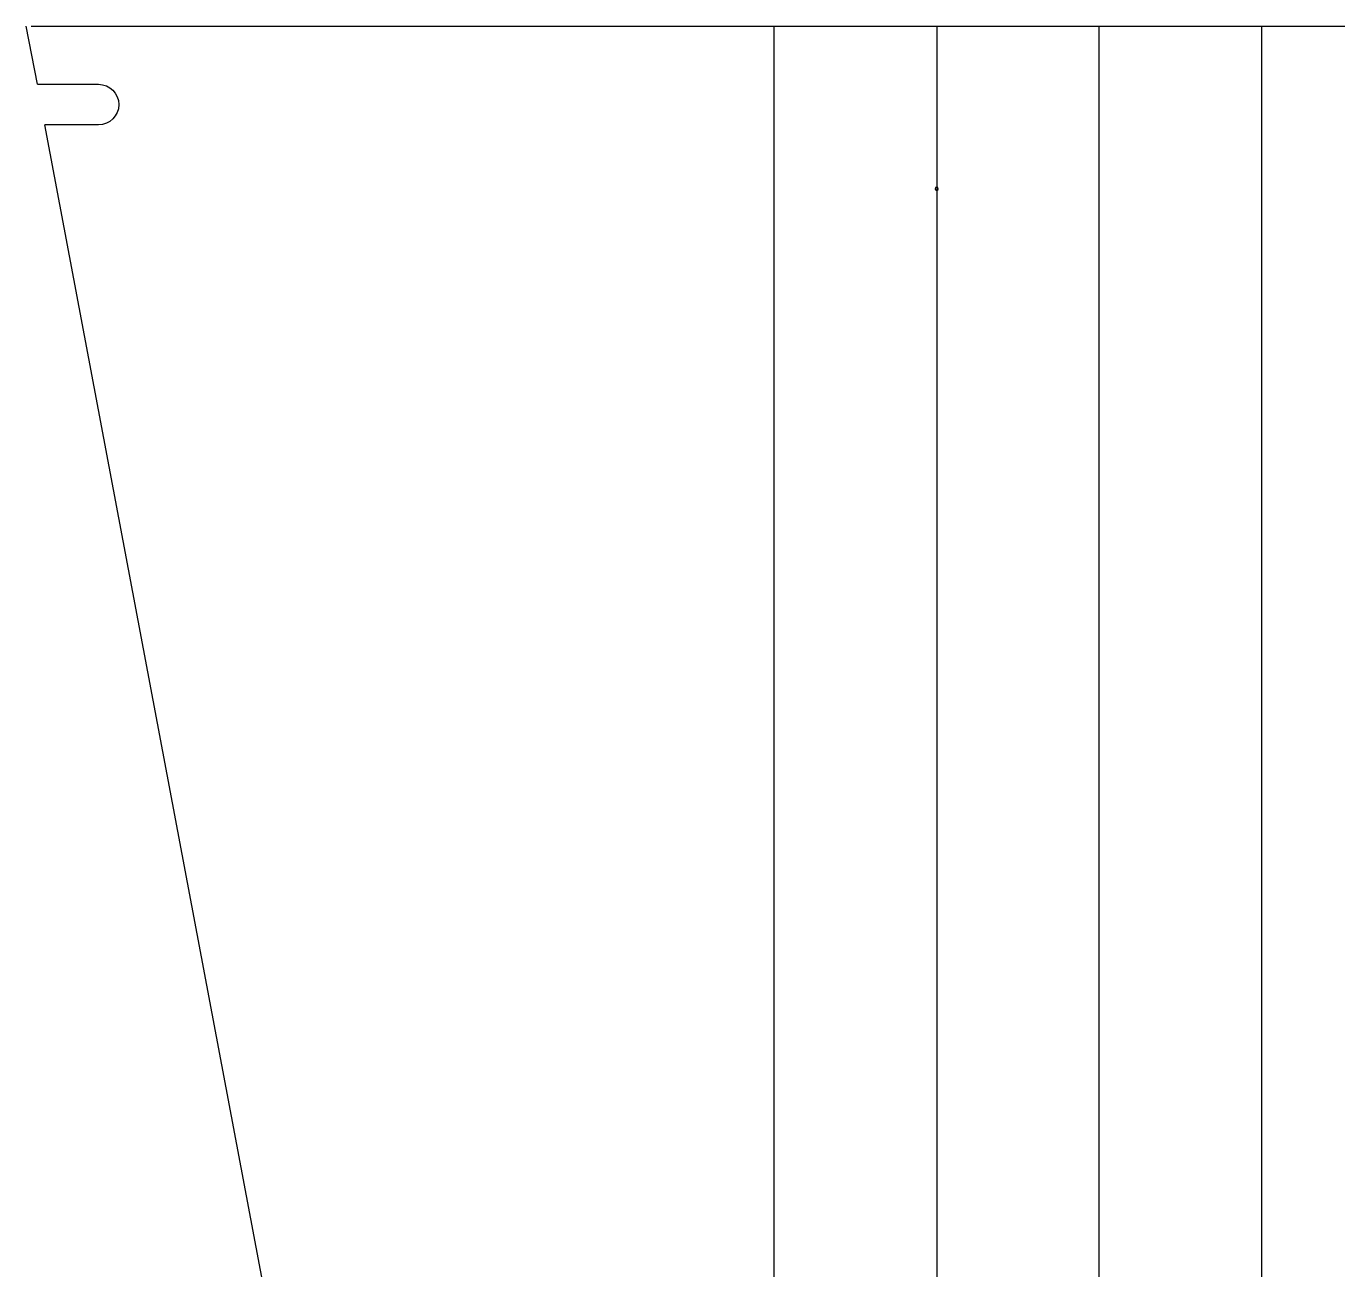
# Model space of a CAD drawing. Extents: x 14 to 424, y 5 to 394.
# Drawn here: x 13.8 to 218.7, y 199.2 to 393.5 of the extents above; entities that cross this region are included whole.
import ezdxf

# ---------------------------------------------------------------- set-up
doc = ezdxf.new("R2010")
doc.units = 0
doc.layers.add('Layer_1', color=7, linetype='CONTINUOUS')

msp = doc.modelspace()

# ---------------------------------------------------------------- linework, layer by layer
at = {"layer": 'Layer_1', "color": 5}
for p, q in [((15.559422, 384.478716), (13.796239, 393.547927)), ((14.558267, 393.547927), (348.313562, 393.547927)), ((15.559422, 384.478716), (25.084422, 384.478716)), ((25.084422, 378.128716), (16.698542, 378.128716)), ((86.948013, 4.928068), (16.698668, 378.128857)), ((155.781956, 368.147814), (155.781956, 368.147109)), ((156.035956, 368.401814), (156.035956, 368.401814)), ((156.035956, 368.401814), (156.035956, 368.401814)), ((156.035956, 368.401814), (156.035956, 368.401814)), ((156.035956, 368.401814), (156.035956, 368.401814)), ((156.035956, 368.401814), (156.035956, 368.401109)), ((156.035956, 368.401814), (156.035956, 368.401109)), ((156.035956, 368.401814), (156.035956, 368.401814)), ((156.035956, 368.401462), (156.035956, 368.401462)), ((156.035956, 368.401462), (156.035956, 368.401462)), ((156.035956, 368.401462), (156.035956, 368.401462)), ((156.035956, 368.401462), (156.035956, 368.401462)), ((156.035956, 368.401462), (156.035956, 368.401462)), ((156.035956, 368.401462), (156.035956, 368.401462)), ((156.035956, 368.401462), (156.035956, 368.401462)), ((156.035956, 368.401462), (156.035956, 368.401462)), ((156.035956, 368.401462), (156.035956, 368.401462)), ((156.035956, 368.401462), (156.035956, 368.401462)), ((156.035956, 368.401462), (156.035956, 368.401462)), ((156.035956, 368.401462), (156.035956, 368.401462)), ((156.035956, 368.401462), (156.035956, 368.401462)), ((156.035956, 368.401462), (156.035956, 368.401462)), ((156.035956, 368.401109), (156.035956, 368.401109)), ((156.035956, 368.401109), (156.035956, 368.401109)), ((156.035956, 367.893814), (156.035956, 367.893109)), ((156.290309, 368.147814), (156.290309, 368.147109))]:
    msp.add_line(p, q, dxfattribs=at)
at = {"layer": 'Layer_1', "color": 1}
for p, q in [((130.635956, 4.928068), (130.635956, 393.548068)), ((156.035956, 393.547927), (156.035956, 4.927927)), ((181.435956, 4.928068), (181.435956, 393.548068)), ((206.835956, 4.928068), (206.835956, 393.548068))]:
    msp.add_line(p, q, dxfattribs=at)
at = {"layer": 'Layer_1', "color": 5}
for points in [[(25.084422, 384.478716), (26.830672, 384.478716), (28.259422, 383.049966), (28.259422, 381.303716)], [(28.259422, 381.303716), (28.259422, 379.557466), (26.830672, 378.128716), (25.084422, 378.128716)], [(156.035956, 368.401814), (155.895904, 368.401814), (155.781956, 368.287867), (155.781956, 368.147814)], [(156.035956, 368.401814), (155.895904, 368.401814), (155.781956, 368.287867), (155.781956, 368.147814)], [(156.035956, 368.401814), (155.895904, 368.401814), (155.781956, 368.287867), (155.781956, 368.147814)], [(156.035956, 368.401814), (155.895904, 368.401814), (155.781956, 368.28822), (155.781956, 368.147814)], [(156.035956, 368.401814), (155.895904, 368.401814), (155.781956, 368.28822), (155.781956, 368.147814)], [(156.035956, 368.401462), (155.895904, 368.401462), (155.781956, 368.287514), (155.781956, 368.147109)], [(156.035956, 368.401462), (155.895904, 368.401462), (155.781956, 368.287867), (155.781956, 368.147109)], [(156.035956, 368.401462), (155.895904, 368.401462), (155.781956, 368.287867), (155.781956, 368.147109)], [(156.035956, 368.401462), (155.895904, 368.401462), (155.781956, 368.287867), (155.781956, 368.147109)], [(156.035956, 368.401462), (155.895904, 368.401462), (155.781956, 368.287867), (155.781956, 368.147109)], [(156.035956, 368.401462), (155.895904, 368.401462), (155.781956, 368.287867), (155.781956, 368.147109)], [(156.035956, 368.401462), (155.895904, 368.401462), (155.781956, 368.287867), (155.781956, 368.147109)], [(156.035956, 368.401462), (155.895904, 368.401462), (155.781956, 368.287867), (155.781956, 368.147462)], [(156.035956, 368.401462), (155.895904, 368.401462), (155.781956, 368.287867), (155.781956, 368.147462)], [(156.035956, 368.401462), (155.895904, 368.401462), (155.781956, 368.287867), (155.781956, 368.147462)], [(156.035956, 368.401462), (155.895904, 368.401462), (155.781956, 368.287867), (155.781956, 368.147462)], [(156.035956, 368.401462), (155.895904, 368.401462), (155.781956, 368.287867), (155.781956, 368.147462)], [(156.035956, 368.401462), (155.895904, 368.401462), (155.781956, 368.287867), (155.781956, 368.147462)], [(156.035956, 368.401462), (155.895904, 368.401462), (155.781956, 368.287867), (155.781956, 368.147462)], [(156.035956, 368.401109), (155.895904, 368.401109), (155.781956, 368.287514), (155.781956, 368.147109)], [(156.035956, 368.401109), (155.895904, 368.401109), (155.781956, 368.287514), (155.781956, 368.147109)], [(155.781956, 368.147814), (155.781956, 368.007409), (155.895904, 367.893814), (156.035956, 367.893814)], [(155.781956, 368.147814), (155.781956, 368.007409), (155.895904, 367.893814), (156.035956, 367.893814)], [(155.781956, 368.147814), (155.781956, 368.007409), (155.895904, 367.893814), (156.035956, 367.893814)], [(155.781956, 368.147814), (155.781956, 368.007409), (155.895904, 367.893814), (156.035956, 367.893814)], [(155.781956, 368.147814), (155.781956, 368.007409), (155.895904, 367.893814), (156.035956, 367.893814)], [(155.781956, 368.147462), (155.781956, 368.007409), (155.895904, 367.893814), (156.035956, 367.893814)], [(155.781956, 368.147462), (155.781956, 368.007409), (155.895904, 367.893814), (156.035956, 367.893814)], [(155.781956, 368.147462), (155.781956, 368.007409), (155.895904, 367.893814), (156.035956, 367.893814)], [(155.781956, 368.147462), (155.781956, 368.007409), (155.895904, 367.893814), (156.035956, 367.893814)], [(155.781956, 368.147462), (155.781956, 368.007409), (155.895904, 367.893814), (156.035956, 367.893814)], [(155.781956, 368.147462), (155.781956, 368.007409), (155.895904, 367.893814), (156.035956, 367.893814)], [(155.781956, 368.147462), (155.781956, 368.007409), (155.895904, 367.893814), (156.035956, 367.893814)], [(155.781956, 368.147109), (155.781956, 368.006703), (155.895904, 367.893109), (156.035956, 367.893109)], [(155.781956, 368.147109), (155.781956, 368.006703), (155.895904, 367.893109), (156.035956, 367.893109)], [(155.781956, 368.147109), (155.781956, 368.007056), (155.895904, 367.893462), (156.035956, 367.893462)], [(155.781956, 368.147109), (155.781956, 368.007056), (155.895904, 367.893462), (156.035956, 367.893462)], [(155.781956, 368.147109), (155.781956, 368.007056), (155.895904, 367.893462), (156.035956, 367.893462)], [(155.781956, 368.147109), (155.781956, 368.007409), (155.895904, 367.893462), (156.035956, 367.893462)], [(155.781956, 368.147109), (155.781956, 368.007409), (155.895904, 367.893814), (156.035956, 367.893814)], [(155.781956, 368.147109), (155.781956, 368.007409), (155.895904, 367.893814), (156.035956, 367.893814)], [(155.781956, 368.147109), (155.781956, 368.007409), (155.895904, 367.893814), (156.035956, 367.893814)], [(156.290309, 368.147814), (156.290309, 368.287867), (156.176362, 368.401814), (156.035956, 368.401814)], [(156.290309, 368.147814), (156.290309, 368.287867), (156.176362, 368.401814), (156.035956, 368.401814)], [(156.290309, 368.147814), (156.290309, 368.287867), (156.176362, 368.401814), (156.035956, 368.401814)], [(156.290309, 368.147814), (156.290309, 368.287867), (156.176362, 368.401814), (156.035956, 368.401814)], [(156.290309, 368.147814), (156.290309, 368.28822), (156.176362, 368.401814), (156.035956, 368.401814)], [(156.290309, 368.147109), (156.290309, 368.287514), (156.176362, 368.401462), (156.035956, 368.401462)], [(156.290309, 368.147109), (156.290309, 368.287867), (156.176362, 368.401462), (156.035956, 368.401462)], [(156.290309, 368.147109), (156.290309, 368.287867), (156.176362, 368.401462), (156.035956, 368.401462)], [(156.290309, 368.147109), (156.290309, 368.287867), (156.176362, 368.401462), (156.035956, 368.401462)], [(156.290309, 368.147109), (156.290309, 368.287867), (156.176362, 368.401462), (156.035956, 368.401462)], [(156.290309, 368.147109), (156.290309, 368.287867), (156.176362, 368.401462), (156.035956, 368.401462)], [(156.290309, 368.147109), (156.290309, 368.287867), (156.176362, 368.401462), (156.035956, 368.401462)], [(156.290309, 368.147462), (156.290309, 368.287867), (156.176362, 368.401462), (156.035956, 368.401462)], [(156.290309, 368.147462), (156.290309, 368.287867), (156.176362, 368.401462), (156.035956, 368.401462)], [(156.290309, 368.147462), (156.290309, 368.287867), (156.176362, 368.401462), (156.035956, 368.401462)], [(156.290309, 368.147462), (156.290309, 368.287867), (156.176362, 368.401462), (156.035956, 368.401462)], [(156.290309, 368.147462), (156.290309, 368.287867), (156.176362, 368.401462), (156.035956, 368.401462)], [(156.290309, 368.147462), (156.290309, 368.287867), (156.176362, 368.401462), (156.035956, 368.401462)], [(156.290309, 368.147462), (156.290309, 368.287867), (156.176362, 368.401462), (156.035956, 368.401462)], [(156.290309, 368.147109), (156.290309, 368.287514), (156.176362, 368.401109), (156.035956, 368.401109)], [(156.290309, 368.147109), (156.290309, 368.287514), (156.176362, 368.401109), (156.035956, 368.401109)], [(156.035956, 367.893814), (156.176362, 367.893814), (156.290309, 368.007409), (156.290309, 368.147814)], [(156.035956, 367.893814), (156.176362, 367.893814), (156.290309, 368.007409), (156.290309, 368.147814)], [(156.035956, 367.893814), (156.176362, 367.893814), (156.290309, 368.007409), (156.290309, 368.147814)], [(156.035956, 367.893814), (156.176362, 367.893814), (156.290309, 368.007409), (156.290309, 368.147814)], [(156.035956, 367.893814), (156.176362, 367.893814), (156.290309, 368.007409), (156.290309, 368.147814)], [(156.035956, 367.893814), (156.176362, 367.893814), (156.290309, 368.007409), (156.290309, 368.147462)], [(156.035956, 367.893814), (156.176362, 367.893814), (156.290309, 368.007409), (156.290309, 368.147462)], [(156.035956, 367.893814), (156.176362, 367.893814), (156.290309, 368.007409), (156.290309, 368.147462)], [(156.035956, 367.893814), (156.176362, 367.893814), (156.290309, 368.007409), (156.290309, 368.147462)], [(156.035956, 367.893814), (156.176362, 367.893814), (156.290309, 368.007409), (156.290309, 368.147462)], [(156.035956, 367.893814), (156.176362, 367.893814), (156.290309, 368.007409), (156.290309, 368.147462)], [(156.035956, 367.893814), (156.176362, 367.893814), (156.290309, 368.007409), (156.290309, 368.147462)], [(156.035956, 367.893109), (156.176362, 367.893109), (156.290309, 368.006703), (156.290309, 368.147109)], [(156.035956, 367.893109), (156.176362, 367.893109), (156.290309, 368.006703), (156.290309, 368.147109)], [(156.035956, 367.893462), (156.176362, 367.893462), (156.290309, 368.007056), (156.290309, 368.147109)], [(156.035956, 367.893462), (156.176362, 367.893462), (156.290309, 368.007056), (156.290309, 368.147109)], [(156.035956, 367.893462), (156.176362, 367.893462), (156.290309, 368.007056), (156.290309, 368.147109)], [(156.035956, 367.893462), (156.176362, 367.893462), (156.290309, 368.007409), (156.290309, 368.147109)], [(156.035956, 367.893814), (156.176362, 367.893814), (156.290309, 368.007409), (156.290309, 368.147109)], [(156.035956, 367.893814), (156.176362, 367.893814), (156.290309, 368.007409), (156.290309, 368.147109)], [(156.035956, 367.893814), (156.176362, 367.893814), (156.290309, 368.007409), (156.290309, 368.147109)]]:
    msp.add_open_spline(points, degree=3, dxfattribs=at)

doc.saveas('drawing.dxf')
